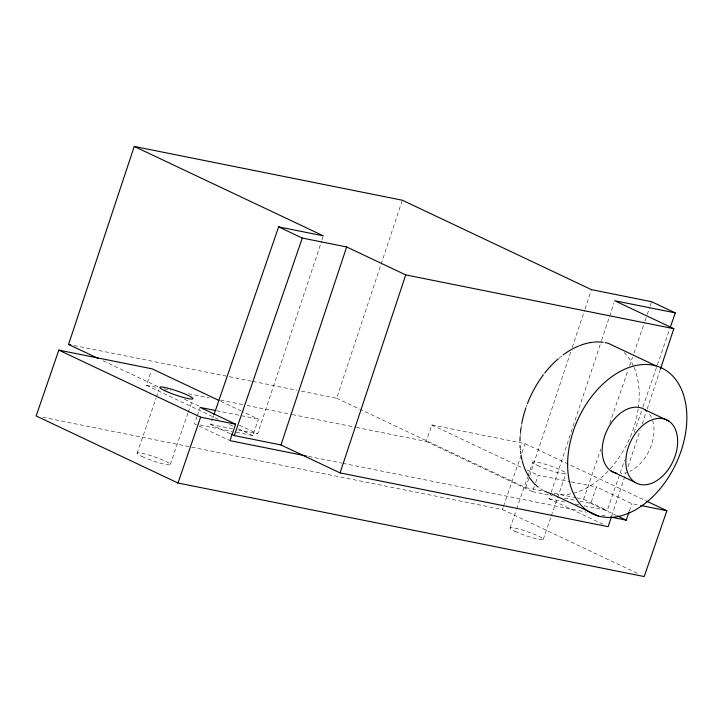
<?xml version="1.0" encoding="UTF-8"?>
<svg xmlns="http://www.w3.org/2000/svg" width="723" height="723" viewBox="0 0 723 723"><rect width="100%" height="100%" fill="white"/><g stroke="black" fill="none" stroke-linecap="round" stroke-linejoin="round"><path stroke-width="0.54" stroke-dasharray="3.62 2.71" d="M237.975 429.896L257.65 433.845L321.563 241.193M321.916 240.126L322.982 236.918M301.337 391.143L336.638 398.228L401.97 201.292M336.638 398.228L525.738 487.636L529.29 476.927M529.643 475.861L570.827 351.712M572.245 347.429L584.672 309.968M585.034 308.902L591.423 289.634M603.045 524.274L549.046 498.743L550.827 493.393M551.179 492.327L601.238 341.41M601.599 340.343L614.026 302.883M611.694 515.978L625.892 473.167M628.025 466.751L640.099 430.357M642.223 423.94L646.841 410.022M647.193 408.956L659.982 370.429M218.328 419.295L146.398 385.287L151.36 370.881M137.09 453.24L156.105 398.021M156.466 396.954L159.024 389.516M170.285 464.446L187.835 413.475M188.206 412.408L192.228 400.732M196.972 416.683L194.487 423.886L228.929 440.171M197.325 415.662L199.801 408.459M230.33 433.728L210.637 424.41L212.472 419.069M212.842 418.002L213.574 415.87M236.276 432.273L252.77 435.58L258.436 419.123L242.223 411.459M356.484 427.438L426.136 441.419L431.812 424.952L525.052 443.66L645.449 500.587M42.793 417.298L502.386 509.507L503.118 507.383M503.479 506.317L519.566 459.593M519.936 458.527L525.052 443.66M510.077 528.079L516.285 510.022M516.656 508.956L527.627 477.099M527.989 476.041L532.743 462.232M426.136 441.419L532.508 491.703L534.279 486.561M535.698 482.449L538.174 475.246L570.067 481.645M543.271 539.286L550.953 516.981M551.315 515.924L557.162 498.933M557.532 497.867L565.946 473.438M577.071 497.93L583.624 499.25L600.903 449.064M609.724 423.434L628.106 370.049M629.579 365.784L632.517 357.234M633.99 352.969L644.654 322.006M645.024 320.931L646.859 315.599M647.23 314.532L649.796 307.049M650.167 305.983L651.64 301.717M579.792 501.193L590.79 503.398L596.457 486.94L631.911 503.705L639.557 505.241M584.193 505.793L607.257 510.42L619.756 474.116M620.126 473.05L624.536 460.244M634.098 432.481L642.557 407.917M642.919 406.85L669.76 328.911M629.435 510.908L631.911 503.705M74.071 345.54L251.694 381.184M252.797 381.401L296.927 390.257M146.398 385.287L158.563 387.727M164.094 388.838L170.727 390.167M188.414 393.719L209.426 397.93M220.479 400.153L242.594 404.591M247.022 405.476L291.242 414.351M292.354 414.568L355.373 427.221M216.647 410.736L258.436 419.123M571.161 481.861L596.457 486.94M210.637 424.41L232.508 428.802M525.738 487.636L544.302 491.36M554.134 493.33L575.978 497.713M199.982 424.988L231.875 431.387M532.508 491.703L552.3 495.68M564.392 498.102L574.288 500.09M549.046 498.743L564.428 501.825M575.409 504.03L578.698 504.69M308.54 456.421L341.753 463.082M342.856 463.307L586.389 512.173M601.888 515.282L605.205 515.942M431.812 424.952L521.97 467.582M527.031 469.977L538.174 475.246M583.624 499.25L607.257 510.42M590.79 503.398L616.113 515.372M502.386 509.507L638.084 573.673M220.958 401.401L241.211 410.98M103.127 360.777L158.021 386.742M184.455 399.232L199.702 406.443M239.358 425.196L257.65 433.845M229.471 424.564L233.52 426.48M238.581 428.875L252.77 435.58M649.579 414.252A35.084 23.389 -64.7 0 1 651.911 418.527M652.607 420.452A35.084 23.389 -64.7 0 1 629.941 471.269M628.016 472.11A35.084 23.389 -64.7 0 1 620.994 473.655M624.066 352.463A80.687 53.791 -64.7 0 1 633.61 366.38M634.044 367.374A80.687 53.791 -64.7 0 1 638.337 407.754M638.183 408.856A80.687 53.791 -64.7 0 1 610.32 468.73M608.079 471.179A80.687 53.791 -64.7 0 1 557.207 494.704M543.669 490.655A80.687 53.791 -64.7 0 1 539.06 487.754M521.337 456.837A80.687 53.791 -64.7 0 1 520.958 454.64M520.37 450.131A80.687 53.791 -64.7 0 1 520.18 447.835M520.18 435.698A80.687 53.791 -64.7 0 1 520.461 432.417M521.003 428.007A80.687 53.791 -64.7 0 1 521.536 424.699M526.29 406.769A80.687 53.791 -64.7 0 1 527.04 404.699M559.024 358.183A80.687 53.791 -64.7 0 1 562.304 355.553M142.024 456.511A17.542 2.142 19 0 0 169.751 464.853A17.542 2.142 19 0 0 149.281 455.174A17.542 2.142 19 0 0 142.024 456.511M515.011 531.342A17.542 2.142 19 0 0 542.738 539.692A17.542 2.142 19 0 0 522.268 530.013A17.542 2.142 19 0 0 515.011 531.342M537.686 465.495A17.542 2.142 19 0 0 565.404 473.845A17.542 2.142 19 0 0 544.934 464.166A17.542 2.142 19 0 0 537.686 465.495"/><path stroke-width="1.08" d="M98.039 358.373L68.558 344.437L134.243 146.435L402.322 200.226L591.423 289.634L651.64 301.717L675.273 312.887L670.492 326.769M231.315 434.189L234.27 435.589L280.967 444.952L346.651 246.959L405.739 274.894L673.827 328.685L660.334 369.354M280.967 444.952L340.054 472.896L405.739 274.894M611.333 517.053L608.142 526.687L340.054 472.896M218.924 400.443L152.065 368.829L58.825 350.122L36.15 415.96L177.975 483.018L644.202 576.565L666.877 510.718L646.47 501.075M177.975 483.018L200.642 417.171L235.608 424.193L229.941 440.65L306.326 455.978M213.945 414.803L278.653 226.877L323.335 235.843L134.243 146.435M234.27 435.589L302.286 238.057L346.651 246.959M610.745 517.053L626.245 520.162L629.073 511.938M675.273 312.887L614.731 300.741L673.827 328.685M68.558 344.437L70.764 344.88M215.553 410.519L200.154 407.429L235.608 424.193M640.65 505.458L666.877 510.718M656.123 365.919L608.468 343.389A80.687 53.791 -64.7 0 0 605.287 342.639M278.653 226.877L302.286 238.057M645.088 409.833L668.73 421.012A35.084 23.389 -64.7 0 1 660.207 478.183A35.084 23.389 -64.7 0 1 626.29 455.598A35.084 23.389 -64.7 0 1 668.73 421.012M611.125 471.016L634.758 482.187M617.126 515.851L626.245 520.162M598.364 516.005L550.709 493.475A80.687 53.791 -64.7 0 1 544.636 491.152M58.825 350.122L200.642 417.171M616.773 473.348A35.084 23.389 -64.7 0 1 607.112 430.104A35.084 23.389 -64.7 0 1 646.724 411.08M538.201 487.094A80.687 53.791 -64.7 0 1 529.082 476.963M528.504 476.041A80.687 53.791 -64.7 0 1 522.286 461.057M522.033 460.027A80.687 53.791 -64.7 0 1 521.337 456.837M520.786 453.529A80.687 53.791 -64.7 0 1 520.497 451.269M520.18 447.835A80.687 53.791 -64.7 0 1 520.045 445.513M519.973 441.075A80.687 53.791 -64.7 0 1 520.117 436.782M520.461 432.417A80.687 53.791 -64.7 0 1 521.003 428.007M521.735 423.597A80.687 53.791 -64.7 0 1 525.928 407.808M527.429 403.669A80.687 53.791 -64.7 0 1 543.434 374.767M544.762 373.041A80.687 53.791 -64.7 0 1 558.21 358.879M563.127 354.93A80.687 53.791 -64.7 0 1 578.527 346.064M579.557 345.648A80.687 53.791 -64.7 0 1 592.987 342.223M593.99 342.124A80.687 53.791 -64.7 0 1 603.09 342.286M164.699 390.664A17.542 2.142 19 0 0 192.417 399.006A17.542 2.142 19 0 0 171.947 389.336A17.542 2.142 19 0 0 164.699 390.664M643.705 504.455A80.687 53.791 -64.7 0 0 668.63 372.291A80.687 53.791 -64.7 0 0 569.381 446.127A80.687 53.791 -64.7 0 0 643.705 504.455"/></g></svg>
